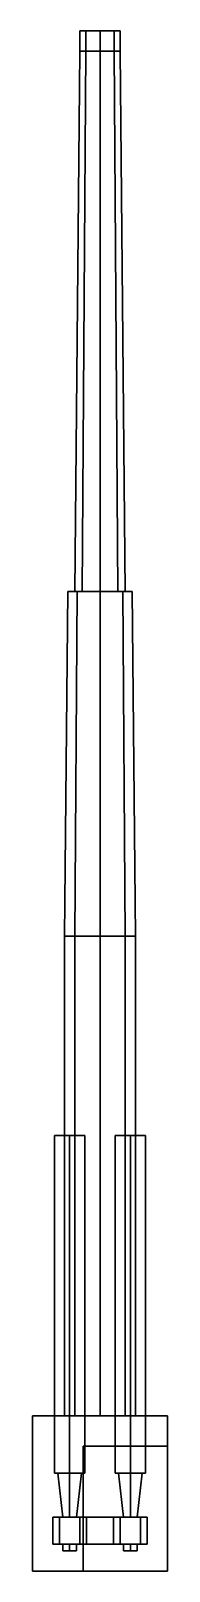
# Model space of a CAD drawing. Extents: x -0.2 to 0.2, y -1.02 to 3.54.
import ezdxf

# ---------------------------------------------------------------- set-up
doc = ezdxf.new("R2010")
doc.units = 0
doc.layers.add('GUN', color=1, linetype='CONTINUOUS')

msp = doc.modelspace()

# ---------------------------------------------------------------- linework, layer by layer
at = {"layer": 'GUN'}
for points in [[(-0.0424, 3.54, 0.0424), (-0.06, 3.54), (-0.06, 3.48), (-0.0424, 3.48, 0.0424)], [(-0.06, 3.54), (-0.0424, 3.54, -0.0424), (-0.0424, 3.48, -0.0424), (-0.06, 3.48)], [(0.0424, 3.54, 0.0424), (-0.06, 3.54), (-0.0424, 3.54, 0.0424), (0, 3.54, 0.06)], [(0, 3.54, -0.06), (-0.0424, 3.54, -0.0424), (-0.06, 3.54), (0.0424, 3.54, 0.0424)], [(0, 3.54, 0.06), (-0.0424, 3.54, 0.0424), (-0.0424, 3.48, 0.0424), (0, 3.48, 0.06)], [(-0.0424, 3.54, -0.0424), (0, 3.54, -0.06), (0, 3.48, -0.06), (-0.0424, 3.48, -0.0424)], [(0.0424, 3.54, 0.0424), (0, 3.54, 0.06), (0, 3.48, 0.06), (0.0424, 3.48, 0.0424)], [(0, 3.54, -0.06), (0.0424, 3.54, -0.0424), (0.0424, 3.48, -0.0424), (0, 3.48, -0.06)], [(0.06, 3.54), (0.0424, 3.54, -0.0424), (0, 3.54, -0.06), (0.0424, 3.54, 0.0424)], [(0.06, 3.54), (0.0424, 3.54, 0.0424), (0.0424, 3.48, 0.0424), (0.06, 3.48)], [(0.0424, 3.54, -0.0424), (0.06, 3.54), (0.06, 3.48), (0.0424, 3.48, -0.0424)], [(-0.0424, 3.48, 0.0424), (-0.06, 3.48), (-0.075, 1.88), (-0.053, 1.88, 0.053)], [(-0.06, 3.48), (-0.0424, 3.48, -0.0424), (-0.053, 1.88, -0.053), (-0.075, 1.88)], [(0, 3.48, 0.06), (-0.0424, 3.48, 0.0424), (-0.053, 1.88, 0.053), (0, 1.88, 0.075)], [(-0.0424, 3.48, -0.0424), (0, 3.48, -0.06), (0, 1.88, -0.075), (-0.053, 1.88, -0.053)], [(0.0424, 3.48, 0.0424), (0, 3.48, 0.06), (0, 1.88, 0.075), (0.053, 1.88, 0.053)], [(0, 3.48, -0.06), (0.0424, 3.48, -0.0424), (0.053, 1.88, -0.053), (0, 1.88, -0.075)], [(0.06, 3.48), (0.0424, 3.48, 0.0424), (0.053, 1.88, 0.053), (0.075, 1.88)], [(0.0424, 3.48, -0.0424), (0.06, 3.48), (0.075, 1.88), (0.053, 1.88, -0.053)], [(-0.0672, 1.88, 0.0672), (-0.095, 1.88), (-0.105, 0.86), (-0.0742, 0.86, 0.0742)], [(-0.095, 1.88), (-0.0672, 1.88, -0.0672), (-0.0742, 0.86, -0.0742), (-0.105, 0.86)], [(-0.053, 1.88, 0.053), (-0.075, 1.88), (-0.095, 1.88), (-0.0672, 1.88, 0.0672)], [(-0.075, 1.88), (-0.053, 1.88, -0.053), (-0.0672, 1.88, -0.0672), (-0.095, 1.88)], [(0, 1.88, 0.095), (-0.0672, 1.88, 0.0672), (-0.0742, 0.86, 0.0742), (0, 0.86, 0.105)], [(-0.0672, 1.88, -0.0672), (0, 1.88, -0.095), (0, 0.86, -0.105), (-0.0742, 0.86, -0.0742)], [(0, 1.88, 0.075), (-0.053, 1.88, 0.053), (-0.0672, 1.88, 0.0672), (0, 1.88, 0.095)], [(-0.053, 1.88, -0.053), (0, 1.88, -0.075), (0, 1.88, -0.095), (-0.0672, 1.88, -0.0672)], [(0.0672, 1.88, 0.0672), (0, 1.88, 0.095), (0, 0.86, 0.105), (0.0742, 0.86, 0.0742)], [(0, 1.88, -0.095), (0.0672, 1.88, -0.0672), (0.0742, 0.86, -0.0742), (0, 0.86, -0.105)], [(0, 1.88, -0.075), (0.053, 1.88, -0.053), (0.0672, 1.88, -0.0672), (0, 1.88, -0.095)], [(0.053, 1.88, 0.053), (0, 1.88, 0.075), (0, 1.88, 0.095), (0.0672, 1.88, 0.0672)], [(0.053, 1.88, -0.053), (0.075, 1.88), (0.095, 1.88), (0.0672, 1.88, -0.0672)], [(0.075, 1.88), (0.053, 1.88, 0.053), (0.0672, 1.88, 0.0672), (0.095, 1.88)], [(0.095, 1.88), (0.0672, 1.88, 0.0672), (0.0742, 0.86, 0.0742), (0.105, 0.86)], [(0.0672, 1.88, -0.0672), (0.095, 1.88), (0.105, 0.86), (0.0742, 0.86, -0.0742)], [(-0.0742, 0.86, 0.0742), (-0.105, 0.86), (-0.105, -0.56), (-0.0742, -0.56, 0.0742)], [(-0.105, 0.86), (-0.0742, 0.86, -0.0742), (-0.0742, -0.56, -0.0742), (-0.105, -0.56)], [(0, 0.86, 0.105), (-0.0742, 0.86, 0.0742), (-0.0742, -0.56, 0.0742), (0, -0.56, 0.105)], [(-0.0742, 0.86, -0.0742), (0, 0.86, -0.105), (0, -0.56, -0.105), (-0.0742, -0.56, -0.0742)], [(0.0742, 0.86, 0.0742), (0, 0.86, 0.105), (0, -0.56, 0.105), (0.0742, -0.56, 0.0742)], [(0, 0.86, -0.105), (0.0742, 0.86, -0.0742), (0.0742, -0.56, -0.0742), (0, -0.56, -0.105)], [(0.105, 0.86), (0.0742, 0.86, 0.0742), (0.0742, -0.56, 0.0742), (0.105, -0.56)], [(0.0742, 0.86, -0.0742), (0.105, 0.86), (0.105, -0.56), (0.0742, -0.56, -0.0742)], [(-0.09, 0.27, 0.255), (-0.135, 0.27, 0.21), (-0.135, -0.73, 0.21), (-0.09, -0.73, 0.255)], [(-0.135, 0.27, 0.21), (-0.09, 0.27, 0.165), (-0.09, -0.73, 0.165), (-0.135, -0.73, 0.21)], [(-0.045, 0.27, 0.21), (-0.09, 0.27, 0.255), (-0.09, -0.73, 0.255), (-0.045, -0.73, 0.21)], [(-0.09, 0.27, 0.165), (-0.045, 0.27, 0.21), (-0.045, -0.73, 0.21), (-0.09, -0.73, 0.165)], [(0.045, 0.27, 0.21), (0.09, 0.27, 0.165), (0.09, -0.73, 0.165), (0.045, -0.73, 0.21)], [(0.09, 0.27, 0.255), (0.045, 0.27, 0.21), (0.045, -0.73, 0.21), (0.09, -0.73, 0.255)], [(0.09, 0.27, 0.165), (0.135, 0.27, 0.21), (0.135, -0.73, 0.21), (0.09, -0.73, 0.165)], [(0.135, 0.27, 0.21), (0.09, 0.27, 0.255), (0.09, -0.73, 0.255), (0.135, -0.73, 0.21)], [(-0.2, -0.56, -0.19), (-0.2, -1.02, -0.19), (-0.2, -1.02, 0.16), (-0.2, -0.56, 0.16)], [(-0.2, -0.56, 0.16), (-0.2, -1.02, 0.16), (0.2, -1.02, 0.16), (0.2, -0.56, 0.16)], [(0.2, -0.56, 0.16), (0.2, -0.56, -0.19), (-0.2, -0.56, -0.19), (-0.2, -0.56, 0.16)], [(0.2, -0.56, -0.19), (0.2, -1.02, -0.19), (-0.2, -1.02, -0.19), (-0.2, -0.56, -0.19)], [(0.2, -1.02, 0.16), (0.2, -1.02, 0.05), (0.2, -0.65, 0.05), (0.2, -0.56, 0.16)], [(0.2, -1.02, -0.05), (0.2, -1.02, -0.19), (0.2, -0.56, -0.19), (0.2, -0.65, -0.05)], [(0.2, -0.65, 0.05), (0.2, -0.65, -0.05), (0.2, -0.56, -0.19), (0.2, -0.56, 0.16)], [(-0.05, -1.02, 0.05), (-0.05, -1.02, -0.05), (-0.05, -0.65, -0.05), (-0.05, -0.65, 0.05)], [(0.2, -0.65, 0.05), (0.2, -1.02, 0.05), (-0.05, -1.02, 0.05), (-0.05, -0.65, 0.05)], [(-0.05, -0.65, -0.05), (-0.05, -1.02, -0.05), (0.2, -1.02, -0.05), (0.2, -0.65, -0.05)], [(-0.05, -0.65, 0.05), (-0.05, -0.65, -0.05), (0.2, -0.65, -0.05), (0.2, -0.65, 0.05)], [(-0.09, -0.73, 0.255), (-0.135, -0.73, 0.21), (-0.125, -0.73, 0.21), (-0.09, -0.73, 0.245)], [(-0.09, -0.73, 0.165), (-0.09, -0.73, 0.175), (-0.125, -0.73, 0.21), (-0.135, -0.73, 0.21)], [(-0.09, -0.73, 0.245), (-0.125, -0.73, 0.21), (-0.11, -0.86, 0.19), (-0.09, -0.86, 0.21)], [(-0.125, -0.73, 0.21), (-0.09, -0.73, 0.175), (-0.09, -0.86, 0.17), (-0.11, -0.86, 0.19)], [(-0.055, -0.73, 0.21), (-0.09, -0.73, 0.245), (-0.09, -0.86, 0.21), (-0.07, -0.86, 0.19)], [(-0.09, -0.73, 0.175), (-0.055, -0.73, 0.21), (-0.07, -0.86, 0.19), (-0.09, -0.86, 0.17)], [(-0.09, -0.73, 0.255), (-0.09, -0.73, 0.245), (-0.055, -0.73, 0.21), (-0.045, -0.73, 0.21)], [(-0.045, -0.73, 0.21), (-0.055, -0.73, 0.21), (-0.09, -0.73, 0.175), (-0.09, -0.73, 0.165)], [(0.09, -0.73, 0.165), (0.09, -0.73, 0.175), (0.055, -0.73, 0.21), (0.045, -0.73, 0.21)], [(0.09, -0.73, 0.255), (0.045, -0.73, 0.21), (0.055, -0.73, 0.21), (0.09, -0.73, 0.245)], [(0.055, -0.73, 0.21), (0.09, -0.73, 0.175), (0.09, -0.86, 0.17), (0.07, -0.86, 0.19)], [(0.09, -0.73, 0.245), (0.055, -0.73, 0.21), (0.07, -0.86, 0.19), (0.09, -0.86, 0.21)], [(0.135, -0.73, 0.21), (0.125, -0.73, 0.21), (0.09, -0.73, 0.175), (0.09, -0.73, 0.165)], [(0.09, -0.73, 0.175), (0.125, -0.73, 0.21), (0.11, -0.86, 0.19), (0.09, -0.86, 0.17)], [(0.09, -0.73, 0.255), (0.09, -0.73, 0.245), (0.125, -0.73, 0.21), (0.135, -0.73, 0.21)], [(0.125, -0.73, 0.21), (0.09, -0.73, 0.245), (0.09, -0.86, 0.21), (0.11, -0.86, 0.19)], [(-0.14, -0.86, 0.16), (-0.14, -0.94, 0.16), (-0.14, -0.94, 0.21), (-0.14, -0.86, 0.21)], [(0.14, -0.86, 0.21), (0.14, -0.86, 0.16), (-0.14, -0.86, 0.16), (-0.14, -0.86, 0.21)], [(-0.14, -0.86, 0.21), (-0.14, -0.94, 0.21), (-0.12, -0.94, 0.24), (-0.12, -0.86, 0.24)], [(-0.06, -0.86, 0.24), (-0.04, -0.86, 0.21), (-0.14, -0.86, 0.21), (-0.12, -0.86, 0.24)], [(-0.12, -0.86, 0.24), (-0.12, -0.94, 0.24), (-0.06, -0.94, 0.24), (-0.06, -0.86, 0.24)], [(-0.06, -0.94, 0.24), (-0.04, -0.94, 0.21), (-0.04, -0.86, 0.21), (-0.06, -0.86, 0.24)], [(-0.04, -0.86, 0.21), (-0.04, -0.94, 0.21), (0.04, -0.94, 0.21), (0.04, -0.86, 0.21)], [(0.12, -0.86, 0.24), (0.14, -0.86, 0.21), (0.04, -0.86, 0.21), (0.06, -0.86, 0.24)], [(0.04, -0.86, 0.21), (0.04, -0.94, 0.21), (0.06, -0.94, 0.24), (0.06, -0.86, 0.24)], [(0.06, -0.86, 0.24), (0.06, -0.94, 0.24), (0.12, -0.94, 0.24), (0.12, -0.86, 0.24)], [(0.12, -0.94, 0.24), (0.14, -0.94, 0.21), (0.14, -0.86, 0.21), (0.12, -0.86, 0.24)], [(0.14, -0.94, 0.21), (0.14, -0.94, 0.16), (0.14, -0.86, 0.16), (0.14, -0.86, 0.21)], [(-0.14, -0.94, 0.21), (-0.14, -0.94, 0.16), (0.14, -0.94, 0.16), (0.14, -0.94, 0.21)], [(-0.12, -0.94, 0.24), (-0.14, -0.94, 0.21), (-0.04, -0.94, 0.21), (-0.06, -0.94, 0.24)], [(-0.09, -0.94, 0.21), (-0.11, -0.94, 0.19), (-0.11, -0.96, 0.19), (-0.09, -0.96, 0.21)], [(-0.11, -0.94, 0.19), (-0.09, -0.94, 0.17), (-0.09, -0.96, 0.17), (-0.11, -0.96, 0.19)], [(-0.07, -0.94, 0.19), (-0.09, -0.94, 0.21), (-0.09, -0.96, 0.21), (-0.07, -0.96, 0.19)], [(-0.09, -0.94, 0.17), (-0.07, -0.94, 0.19), (-0.07, -0.96, 0.19), (-0.09, -0.96, 0.17)], [(0.06, -0.94, 0.24), (0.04, -0.94, 0.21), (0.14, -0.94, 0.21), (0.12, -0.94, 0.24)], [(0.07, -0.94, 0.19), (0.09, -0.94, 0.17), (0.09, -0.96, 0.17), (0.07, -0.96, 0.19)], [(0.09, -0.94, 0.21), (0.07, -0.94, 0.19), (0.07, -0.96, 0.19), (0.09, -0.96, 0.21)], [(0.09, -0.94, 0.17), (0.11, -0.94, 0.19), (0.11, -0.96, 0.19), (0.09, -0.96, 0.17)], [(0.11, -0.94, 0.19), (0.09, -0.94, 0.21), (0.09, -0.96, 0.21), (0.11, -0.96, 0.19)], [(-0.09, -0.96, 0.17), (-0.07, -0.96, 0.19), (-0.09, -0.96, 0.21), (-0.11, -0.96, 0.19)], [(0.09, -0.96, 0.17), (0.11, -0.96, 0.19), (0.09, -0.96, 0.21), (0.07, -0.96, 0.19)], [(-0.2, -1.02, 0.16), (-0.05, -1.02, 0.05), (0.2, -1.02, 0.05), (0.2, -1.02, 0.16)], [(-0.05, -1.02, -0.05), (-0.2, -1.02, -0.19), (0.2, -1.02, -0.19), (0.2, -1.02, -0.05)], [(-0.2, -1.02, -0.19), (-0.05, -1.02, -0.05), (-0.05, -1.02, 0.05), (-0.2, -1.02, 0.16)]]:
    msp.add_3dface(points, dxfattribs=at)

doc.saveas('drawing.dxf')
